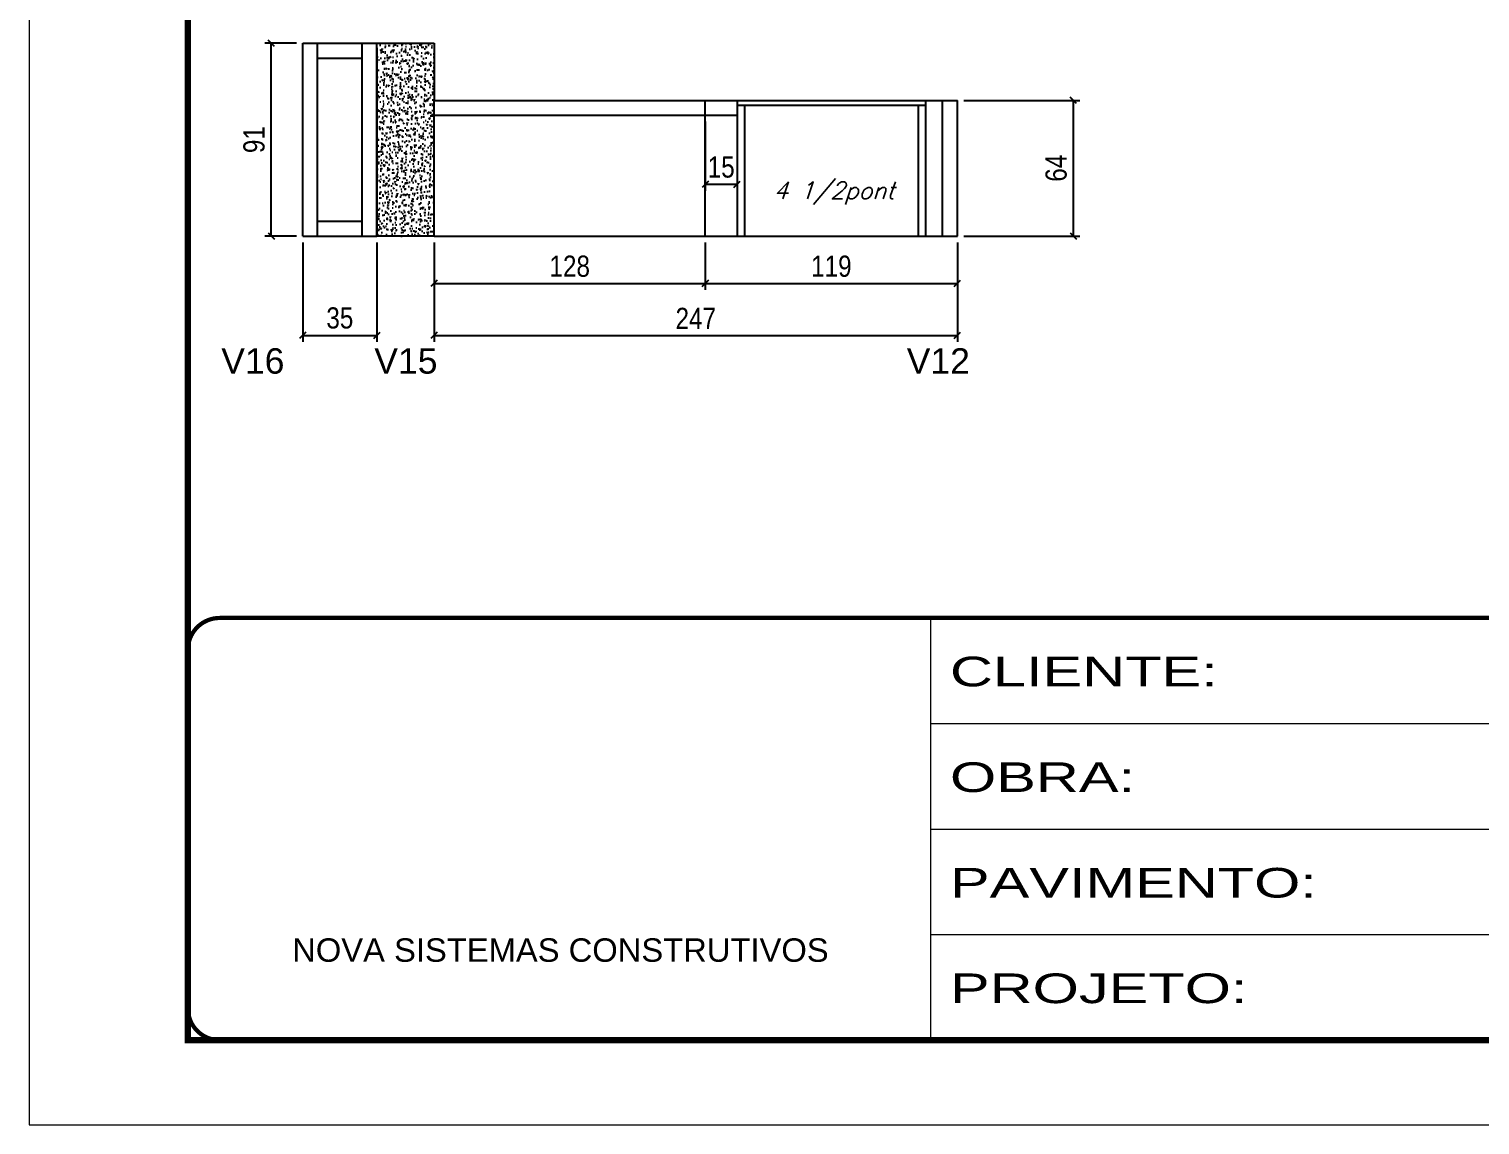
# Model space of a CAD drawing. Extents: x -10448 to -1189, y -11772 to 17235.
# Drawn here: x -8850 to -8165, y 8903 to 9420 of the extents above; entities that cross this region are included whole.
import ezdxf

# ---------------------------------------------------------------- set-up
doc = ezdxf.new("R2010")
doc.units = 0
doc.linetypes.add('CONTINUO', pattern=[0])
doc.linetypes.add('DASHED', pattern=[0.75, 0.5, -0.25])
for name, color, linetype in [('5', 5, 'Continuous'), ('COTA', 241, 'Continuous'), ('Painéis', 200, 'Continuous'), ('SARR_2.2x7', 40, 'Continuous'), ('SARR_3.5x7', 81, 'Continuous'), ('texto', 7, 'Continuous')]:
    doc.layers.add(name, color=color, linetype=linetype)
doc.layers.add('Folhas', color=255, linetype='Continuous', lineweight=9)
doc.layers.add('SARRAFO DE PRESSAO', color=251, linetype='DASHED', lineweight=9)
doc.styles.add('ARIAL', font='arial.ttf')
doc.styles.add('COTA TECNICA', font='techl___.ttf', dxfattribs={"height": 10})
doc.styles.add('Romans', font='romans.shx')
doc.styles.get("Standard").update_dxf_attribs({"font": 'arial.ttf'})
doc.styles.add('Tecnologia', font='')
doc.styles.get('Tecnologia').set_extended_font_data('Forgotten Futurist')
doc.dimstyles.new('PAINEL', dxfattribs={"dimtxt": 10, "dimasz": 3, "dimexe": 3, "dimexo": 3, "dimgap": 3, "dimtad": 1, "dimdec": 1, "dimzin": 12, "dimdsep": 46, "dimtxsty": 'COTA TECNICA', "dimblk1": 'OBLIQUE', "dimblk2": 'OBLIQUE', "dimsah": 1, "dimcen": 0.9, "dimclrd": 4, "dimclre": 4, "dimclrt": 240, "dimadec": 1, "dimazin": 3, "dimtfac": 1, "dimtdec": 1, "dimtmove": 0, "dimatfit": 3, "dimfxl": 1, "dimtolj": 1, "dimtzin": 12, "dimarcsym": 0})

# ---------------------------------------------------------------- blocks, each defined once
blk = doc.blocks.new('9999999999')
at = {"color": 30, "linetype": 'CONTINUO'}
for p, q in [((98564.56, 34230.21), (98564.56, 34429.45)), ((98564.56, 34379.64), (99583.98, 34379.64)), ((98564.56, 34329.83), (99487.98, 34329.83)), ((98564.56, 34280.02), (99487.98, 34280.02))]:
    blk.add_line(p, q, dxfattribs=at)
at = {"color": 30, "linetype": 'CONTINUO', "const_width": 2}
blk.add_lwpolyline([(99583.98, 34230.21), (99583.98, 34414.45, 0.414214), (99568.98, 34429.45), (98228.98, 34429.45, 0.414214), (98213.98, 34414.45), (98213.98, 34245.21, 0.414214), (98228.98, 34230.21), (99583.98, 34230.21)], format="xyb", dxfattribs=at)
at = {"layer": 'Folhas'}
blk.add_lwpolyline([(98138.98, 34190.21), (99623.98, 34190.21), (99623.98, 35240.21), (98138.98, 35240.21)], close=True, dxfattribs=at)
at = {"layer": 'Folhas', "color": 30, "const_width": 3}
blk.add_lwpolyline([(98213.98, 34230.21), (99583.98, 34230.21), (99583.98, 35200.21), (98213.98, 35200.21)], close=True, dxfattribs=at)
at = {"color": 7, "linetype": 'Continuous', "ltscale": 5, "style": 'ARIAL'}
blk.add_text('NOVA SISTEMAS CONSTRUTIVOS', height=11.0592, dxfattribs=at).set_placement((98263.19, 34267.21))
at = {"layer": 'Folhas', "color": 7, "style": 'Tecnologia', "width": 1.5}
for s, p in [('CLIENTE:', (98573.65, 34397.17)), ('OBRA:', (98573.65, 34347.31)), ('PAVIMENTO:', (98573.65, 34297.5)), ('PROJETO:', (98573.65, 34247.69))]:
    blk.add_text(s, height=14, dxfattribs=at).set_placement(p)
blk = doc.blocks.new('_Oblique')
at = {"color": 0, "linetype": 'ByBlock', "lineweight": -2}
blk.add_line((-0.5, -0.5), (0.5, 0.5), dxfattribs=at)
blk = doc.blocks.new('*D789')
at = {"layer": 'COTA', "color": 4, "linetype": 'ByBlock', "lineweight": -2, "transparency": 16777216}
for p, q in [((-8658.58, 9319.22), (-8658.58, 9296.85)), ((-8530.58, 9319.22), (-8530.58, 9296.85)), ((-8658.58, 9299.85), (-8530.58, 9299.85))]:
    blk.add_line(p, q, dxfattribs=at)
at = {"layer": 'Defpoints', "color": 0, "linetype": 'ByBlock', "transparency": 16777216}
for p in [(-8658.58, 9322.22), (-8530.58, 9322.22), (-8530.58, 9299.85)]:
    blk.add_point(p, dxfattribs=at)
at = {"layer": 'COTA', "color": 4, "linetype": 'ByBlock', "lineweight": -2, "transparency": 16777216, "xscale": 3, "yscale": 3, "zscale": 3, "rotation": 180}
blk.add_blockref('_Oblique', (-8658.58, 9299.85), dxfattribs=at)
at = {"layer": 'COTA', "color": 4, "linetype": 'ByBlock', "lineweight": -2, "transparency": 16777216, "xscale": 3, "yscale": 3, "zscale": 3}
blk.add_blockref('_Oblique', (-8530.58, 9299.85), dxfattribs=at)
at = {"layer": 'COTA', "color": 240, "linetype": 'ByBlock', "transparency": 16777216, "insert": (-8594.58, 9307.94), "char_height": 10, "attachment_point": 5, "style": 'COTA TECNICA'}
blk.add_mtext('\\A1;128', dxfattribs=at)
blk = doc.blocks.new('*D790')
at = {"layer": 'COTA', "color": 4, "linetype": 'ByBlock', "lineweight": -2, "transparency": 16777216}
for p, q in [((-8530.58, 9319.22), (-8530.58, 9296.85)), ((-8411.58, 9319.22), (-8411.58, 9296.85)), ((-8530.58, 9299.85), (-8411.58, 9299.85))]:
    blk.add_line(p, q, dxfattribs=at)
at = {"layer": 'Defpoints', "color": 0, "linetype": 'ByBlock', "transparency": 16777216}
for p in [(-8530.58, 9322.22), (-8411.58, 9322.22), (-8411.58, 9299.85)]:
    blk.add_point(p, dxfattribs=at)
at = {"layer": 'COTA', "color": 4, "linetype": 'ByBlock', "lineweight": -2, "transparency": 16777216, "xscale": 3, "yscale": 3, "zscale": 3, "rotation": 180}
blk.add_blockref('_Oblique', (-8530.58, 9299.85), dxfattribs=at)
at = {"layer": 'COTA', "color": 4, "linetype": 'ByBlock', "lineweight": -2, "transparency": 16777216, "xscale": 3, "yscale": 3, "zscale": 3}
blk.add_blockref('_Oblique', (-8411.58, 9299.85), dxfattribs=at)
at = {"layer": 'COTA', "color": 240, "linetype": 'ByBlock', "transparency": 16777216, "insert": (-8471.08, 9307.93), "char_height": 10, "attachment_point": 5, "style": 'COTA TECNICA'}
blk.add_mtext('\\A1;119', dxfattribs=at)
blk = doc.blocks.new('*D801')
at = {"layer": 'COTA', "color": 4, "linetype": 'ByBlock', "lineweight": -2, "transparency": 16777216}
for p, q in [((-8658.58, 9319.22), (-8658.58, 9272.3)), ((-8411.58, 9319.22), (-8411.58, 9272.3)), ((-8658.58, 9275.3), (-8411.58, 9275.3))]:
    blk.add_line(p, q, dxfattribs=at)
at = {"layer": 'Defpoints', "color": 0, "linetype": 'ByBlock', "transparency": 16777216}
for p in [(-8658.58, 9322.22), (-8411.58, 9322.22), (-8411.58, 9275.3)]:
    blk.add_point(p, dxfattribs=at)
at = {"layer": 'COTA', "color": 4, "linetype": 'ByBlock', "lineweight": -2, "transparency": 16777216, "xscale": 3, "yscale": 3, "zscale": 3, "rotation": 180}
blk.add_blockref('_Oblique', (-8658.58, 9275.3), dxfattribs=at)
at = {"layer": 'COTA', "color": 4, "linetype": 'ByBlock', "lineweight": -2, "transparency": 16777216, "xscale": 3, "yscale": 3, "zscale": 3}
blk.add_blockref('_Oblique', (-8411.58, 9275.3), dxfattribs=at)
at = {"layer": 'COTA', "color": 240, "linetype": 'ByBlock', "transparency": 16777216, "insert": (-8535.08, 9283.37), "char_height": 10, "attachment_point": 5, "style": 'COTA TECNICA'}
blk.add_mtext('\\A1;247', dxfattribs=at)
blk = doc.blocks.new('*D791')
at = {"layer": 'COTA', "color": 4, "linetype": 'ByBlock', "lineweight": -2, "transparency": 16777216}
for p, q in [((-8408.58, 9386.22), (-8353.85, 9386.22)), ((-8356.85, 9322.22), (-8356.85, 9386.22)), ((-8408.58, 9322.22), (-8353.85, 9322.22))]:
    blk.add_line(p, q, dxfattribs=at)
at = {"layer": 'Defpoints', "color": 0, "linetype": 'ByBlock', "transparency": 16777216}
for p in [(-8411.58, 9386.22), (-8356.85, 9386.22), (-8411.58, 9322.22)]:
    blk.add_point(p, dxfattribs=at)
at = {"layer": 'COTA', "color": 4, "linetype": 'ByBlock', "lineweight": -2, "transparency": 16777216, "xscale": 3, "yscale": 3, "zscale": 3}
for p, rotation in [((-8356.85, 9386.22), 90), ((-8356.85, 9322.22), 270)]:
    blk.add_blockref('_Oblique', p, dxfattribs=dict(at, rotation=rotation))
at = {"layer": 'COTA', "color": 240, "linetype": 'ByBlock', "transparency": 16777216, "insert": (-8364.95, 9354.22), "char_height": 10, "attachment_point": 5, "rotation": 90, "style": 'COTA TECNICA'}
blk.add_mtext('\\A1;64', dxfattribs=at)
blk = doc.blocks.new('*D802')
at = {"layer": 'COTA', "color": 4, "linetype": 'ByBlock', "lineweight": -2, "transparency": 16777216}
for p, q in [((-8530.58, 9376.22), (-8530.58, 9343.62)), ((-8515.58, 9376.22), (-8515.58, 9343.62)), ((-8515.58, 9346.62), (-8530.58, 9346.62))]:
    blk.add_line(p, q, dxfattribs=at)
at = {"layer": 'Defpoints', "color": 0, "linetype": 'ByBlock', "transparency": 16777216}
for p in [(-8530.58, 9379.22), (-8515.58, 9379.22), (-8530.58, 9346.62)]:
    blk.add_point(p, dxfattribs=at)
at = {"layer": 'COTA', "color": 4, "linetype": 'ByBlock', "lineweight": -2, "transparency": 16777216, "xscale": 3, "yscale": 3, "zscale": 3, "rotation": 180}
blk.add_blockref('_Oblique', (-8530.58, 9346.62), dxfattribs=at)
at = {"layer": 'COTA', "color": 4, "linetype": 'ByBlock', "lineweight": -2, "transparency": 16777216, "xscale": 3, "yscale": 3, "zscale": 3}
blk.add_blockref('_Oblique', (-8515.58, 9346.62), dxfattribs=at)
at = {"layer": 'COTA', "color": 240, "linetype": 'ByBlock', "transparency": 16777216, "insert": (-8523.08, 9354.73), "char_height": 10, "attachment_point": 5, "style": 'COTA TECNICA'}
blk.add_mtext('\\A1;15', dxfattribs=at)
blk = doc.blocks.new('*D803')
at = {"layer": 'COTA', "color": 4, "linetype": 'ByBlock', "lineweight": -2, "transparency": 16777216}
for p, q in [((-8720.58, 9319.22), (-8720.58, 9272.3)), ((-8685.58, 9319.22), (-8685.58, 9272.3)), ((-8720.58, 9275.3), (-8685.58, 9275.3))]:
    blk.add_line(p, q, dxfattribs=at)
at = {"layer": 'Defpoints', "color": 0, "linetype": 'ByBlock', "transparency": 16777216}
for p in [(-8720.58, 9322.22), (-8685.58, 9322.22), (-8685.58, 9275.3)]:
    blk.add_point(p, dxfattribs=at)
at = {"layer": 'COTA', "color": 4, "linetype": 'ByBlock', "lineweight": -2, "transparency": 16777216, "xscale": 3, "yscale": 3, "zscale": 3, "rotation": 180}
blk.add_blockref('_Oblique', (-8720.58, 9275.3), dxfattribs=at)
at = {"layer": 'COTA', "color": 4, "linetype": 'ByBlock', "lineweight": -2, "transparency": 16777216, "xscale": 3, "yscale": 3, "zscale": 3}
blk.add_blockref('_Oblique', (-8685.58, 9275.3), dxfattribs=at)
at = {"layer": 'COTA', "color": 240, "linetype": 'ByBlock', "transparency": 16777216, "insert": (-8703.08, 9283.52), "char_height": 10, "attachment_point": 5, "style": 'COTA TECNICA'}
blk.add_mtext('\\A1;35', dxfattribs=at)
blk = doc.blocks.new('*D792')
at = {"layer": 'COTA', "color": 4, "linetype": 'ByBlock', "lineweight": -2, "transparency": 16777216}
for p, q in [((-8723.58, 9413.22), (-8738.46, 9413.22)), ((-8735.46, 9322.22), (-8735.46, 9413.22)), ((-8723.58, 9322.22), (-8738.46, 9322.22))]:
    blk.add_line(p, q, dxfattribs=at)
at = {"layer": 'Defpoints', "color": 0, "linetype": 'ByBlock', "transparency": 16777216}
for p in [(-8735.46, 9413.22), (-8720.58, 9413.22), (-8720.58, 9322.22)]:
    blk.add_point(p, dxfattribs=at)
at = {"layer": 'COTA', "color": 4, "linetype": 'ByBlock', "lineweight": -2, "transparency": 16777216, "xscale": 3, "yscale": 3, "zscale": 3}
for p, rotation in [((-8735.46, 9413.22), 90), ((-8735.46, 9322.22), 270)]:
    blk.add_blockref('_Oblique', p, dxfattribs=dict(at, rotation=rotation))
at = {"layer": 'COTA', "color": 240, "linetype": 'ByBlock', "transparency": 16777216, "insert": (-8743.55, 9367.72), "char_height": 10, "attachment_point": 5, "rotation": 90, "style": 'COTA TECNICA'}
blk.add_mtext('\\A1;91', dxfattribs=at)

msp = doc.modelspace()

# ---------------------------------------------------------------- hatches: boundary and pattern name
at = {"layer": 'COTA', "linetype": 'ByBlock'}
h = msp.add_hatch(dxfattribs=at)
h.set_pattern_fill('AR-CONC', color=256, scale=0.03)
h.paths.add_polyline_path([(-8658.58, 9413.22), (-8685.58, 9413.22), (-8685.58, 9322.22), (-8658.58, 9322.22), (-8658.58, 9386.22)])

# ---------------------------------------------------------------- linework, layer by layer
for p, q in [((-8685.58, 9413.22), (-8658.58, 9413.22)), ((-8658.58, 9413.22), (-8658.58, 9386.22)), ((-8658.58, 9322.22), (-8685.58, 9322.22))]:
    msp.add_line(p, q, dxfattribs=at)
at = {"layer": 'Painéis', "linetype": 'ByBlock'}
for p, q in [((-8720.58, 9413.22), (-8685.58, 9413.22)), ((-8720.58, 9322.22), (-8720.58, 9413.22)), ((-8685.58, 9322.22), (-8685.58, 9413.22)), ((-8685.58, 9322.22), (-8685.58, 9413.22)), ((-8658.58, 9386.22), (-8411.58, 9386.22)), ((-8658.58, 9322.22), (-8658.58, 9386.22)), ((-8530.58, 9322.22), (-8530.58, 9386.22)), ((-8411.58, 9322.22), (-8411.58, 9386.22)), ((-8720.58, 9322.22), (-8685.58, 9322.22)), ((-8658.58, 9322.22), (-8411.58, 9322.22))]:
    msp.add_line(p, q, dxfattribs=at)
at = {"layer": 'SARR_2.2x7', "linetype": 'Continuous'}
for p, q in [((-8713.58, 9322.22), (-8713.58, 9413.22)), ((-8692.58, 9322.22), (-8692.58, 9413.22)), ((-8713.58, 9406.22), (-8692.58, 9406.22)), ((-8515.58, 9384.02), (-8426.58, 9384.02)), ((-8418.58, 9322.22), (-8418.58, 9386.22)), ((-8658.58, 9379.22), (-8530.58, 9379.22)), ((-8530.58, 9379.22), (-8515.58, 9379.22)), ((-8713.58, 9329.22), (-8692.58, 9329.22))]:
    msp.add_line(p, q, dxfattribs=at)
at = {"layer": 'SARR_3.5x7'}
for p, q in [((-8685.58, 9411.02), (-8685.58, 9322.22)), ((-8515.58, 9386.22), (-8515.58, 9322.22)), ((-8512.08, 9384.02), (-8512.08, 9322.22)), ((-8430.08, 9384.02), (-8430.08, 9322.22)), ((-8426.58, 9386.22), (-8426.58, 9322.22)), ((-8515.58, 9322.22), (-8512.08, 9322.22)), ((-8430.08, 9322.22), (-8426.58, 9322.22))]:
    msp.add_line(p, q, dxfattribs=at)

# ---------------------------------------------------------------- block references
at = {"layer": 'SARRAFO DE PRESSAO', "color": 6, "linetype": 'ByBlock'}
msp.add_blockref('9999999999', (-106988.76, -25287.43), dxfattribs=at)

# ---------------------------------------------------------------- texts
at = {"layer": '5', "linetype": 'Continuous'}
for s, p in [('V16', (-8759.05, 9257.29)), ('V15', (-8686.81, 9257.29)), ('V12', (-8435.51, 9257.29))]:
    msp.add_text(s, height=12, rotation=0.00004, dxfattribs=at).set_placement(p)
at = {"layer": 'texto', "color": 2, "insert": (-8469.85, 9342.44), "char_height": 8, "attachment_point": 5, "style": 'Romans'}
msp.add_mtext('{\\Q19;\\C256;4 1/2pont}', dxfattribs=at)

# ---------------------------------------------------------------- dimensions: what is measured, and where the dimension line sits
at = {"layer": 'COTA', "linetype": 'ByBlock'}
for base, p1, p2, picture, middle in [((-8735.46, 9413.22), (-8720.58, 9322.22), (-8720.58, 9413.22), '*D792', (-8743.55, 9367.72)), ((-8356.85, 9386.22), (-8411.58, 9322.22), (-8411.58, 9386.22), '*D791', (-8364.95, 9354.22))]:
    dim = msp.add_linear_dim(base=base, p1=p1, p2=p2, angle=90, dimstyle='PAINEL', dxfattribs=at)
    dim.commit()
    dim.dimension.update_dxf_attribs({"geometry": picture, "text_midpoint": middle})
dim = msp.add_linear_dim(base=(-8530.58, 9346.62), p1=(-8515.58, 9379.22), p2=(-8530.58, 9379.22), dimstyle='PAINEL', dxfattribs=at)
dim.commit()
dim.dimension.update_dxf_attribs({"geometry": '*D802', "text_midpoint": (-8523.08, 9346.62), "dimtype": 160})
for base, p1, p2, picture, middle in [((-8685.58, 9275.3), (-8720.58, 9322.22), (-8685.58, 9322.22), '*D803', (-8703.08, 9283.52)), ((-8530.58, 9299.85), (-8658.58, 9322.22), (-8530.58, 9322.22), '*D789', (-8594.58, 9307.94)), ((-8411.58, 9275.3), (-8658.58, 9322.22), (-8411.58, 9322.22), '*D801', (-8535.08, 9283.37)), ((-8411.58, 9299.85), (-8530.58, 9322.22), (-8411.58, 9322.22), '*D790', (-8471.08, 9307.93))]:
    dim = msp.add_linear_dim(base=base, p1=p1, p2=p2, dimstyle='PAINEL', dxfattribs=at)
    dim.commit()
    dim.dimension.update_dxf_attribs({"geometry": picture, "text_midpoint": middle})

doc.saveas('drawing.dxf')
